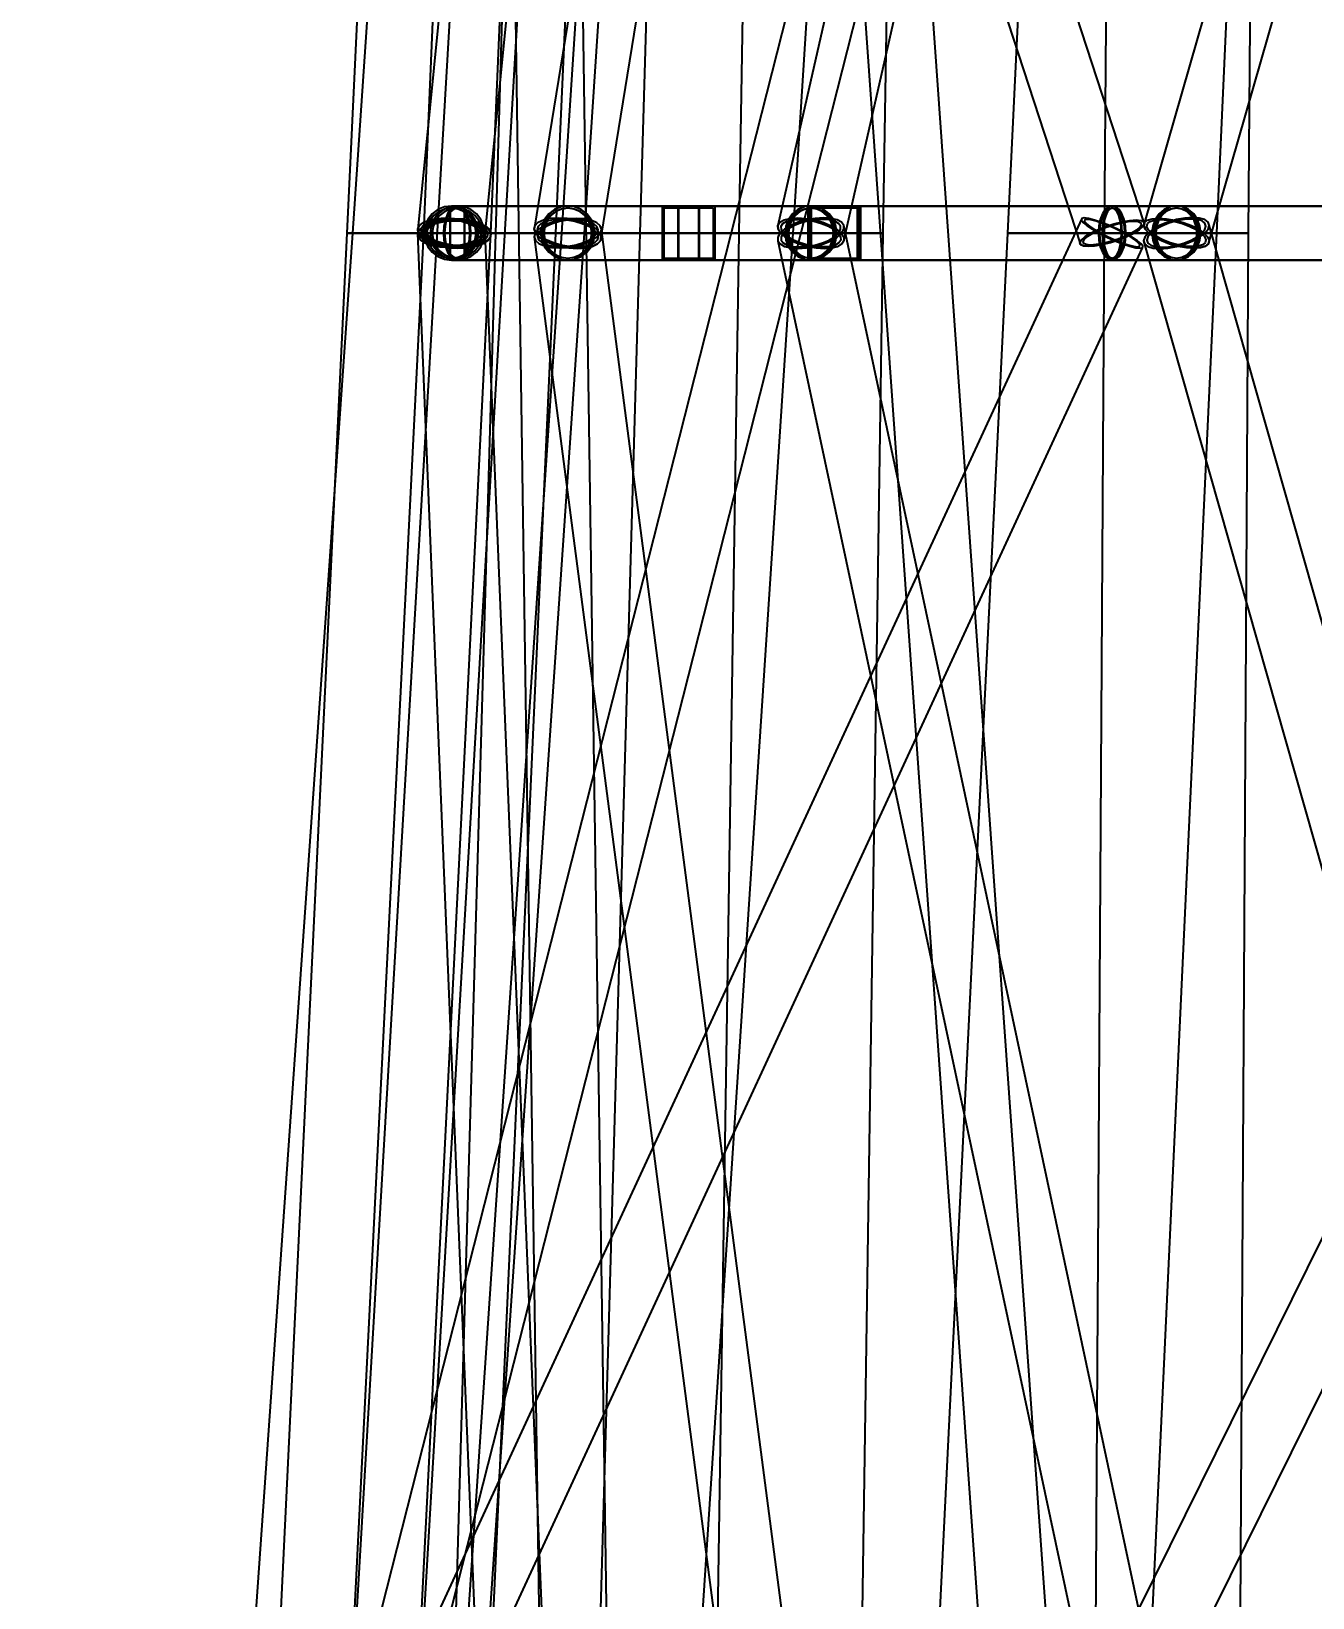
# Model space of a CAD drawing. Header units: millimetres. Extents: x -123812 to 252100, y -3000 to 639000.
# Drawn here: x -26050 to -16441, y 127270 to 139013 of the extents above; entities that cross this region are included whole.
import ezdxf

# ---------------------------------------------------------------- set-up
doc = ezdxf.new("R2010")
doc.units = ezdxf.units.MM
doc.layers.add('D-STR-DIM', color=7, linetype='Continuous', lineweight=13)
doc.layers.add('D-STR-STRC', color=7, linetype='Continuous', lineweight=25)
doc.styles.add('OpenSansCondensed-Light', font='OpenSansCondensed-Light.ttf')
doc.styles.add('TOWER_UNICODE', font='Arial Unicode.ttf')
doc.dimstyles.new('EZDXF', dxfattribs={"dimtxt": 0.25, "dimasz": 0.175, "dimexe": 0.375, "dimexo": 0.125, "dimgap": 0.1, "dimtad": 1, "dimlfac": 100, "dimzin": 12, "dimdsep": 46, "dimtxsty": 'OpenSansCondensed-Light', "dimblk": 'ARCHTICK', "dimcen": 2.5, "dimazin": 3, "dimtfac": 0.5, "dimtmove": 2, "dimatfit": 3})

# ---------------------------------------------------------------- blocks, each defined once
blk = doc.blocks.new('_ARCHTICK')
at = {"color": 0, "linetype": 'BYBLOCK', "const_width": 0.15}
blk.add_lwpolyline([(-0.5, -0.5), (0.5, 0.5)], dxfattribs=at)

msp = doc.modelspace()

# ---------------------------------------------------------------- linework, layer by layer
at = {"layer": 'D-STR-STRC'}
for points in [[(-22260.9, 149914.3), (-18181.6, 137414.3), (-18160.6, 137404.4), (-18124.9, 137401), (-18076.9, 137404.4), (-18019.9, 137414.3), (-17957.7, 137430), (-17894.7, 137450.5), (-17835, 137474.4), (-17782.8, 137500), (-17741.6, 137525.6), (-17714.3, 137549.5), (-17702.6, 137570), (-17707.4, 137585.7), (-21786.8, 150085.7)], [(-14107.8, 150079.4), (-17702.9, 137579.4), (-17708.1, 137556.1), (-17696.6, 137529), (-17669.2, 137500), (-17627.8, 137471), (-17575.1, 137443.9), (-17514.8, 137420.6), (-17450.9, 137402.8), (-17387.9, 137391.6), (-17330, 137387.8), (-17281.1, 137391.6), (-17244.7, 137402.8), (-17223.1, 137420.6), (-13628, 149920.6)], [(-17608.9, 150062.2), (-23964.1, 125062.2), (-23955.7, 125054.7), (-23931.1, 125043.4), (-23892, 125029.2), (-23841, 125013), (-23781.6, 124995.9), (-23717.9, 124979.1), (-23654.2, 124963.8), (-23594.8, 124950.8), (-23543.8, 124941.3), (-23504.7, 124935.7), (-23480.1, 124934.5), (-23471.7, 124937.8), (-17116.5, 149937.8)], [(-22277.4, 150014.3), (-23736.9, 125014.3), (-23728.3, 125001.2), (-23702.9, 124988.1), (-23662.6, 124975.8), (-23610.1, 124965.1), (-23549, 124956.9), (-23483.3, 124951.5), (-23417.7, 124949.5), (-23356.5, 124950.9), (-23304, 124955.6), (-23263.7, 124963.4), (-23238.4, 124973.7), (-23229.7, 124985.7), (-21770.3, 149985.7)], [(-21911.5, 150029.5), (-23152.1, 137529.5), (-23149, 137500), (-23128.9, 137470.5), (-23093.2, 137443), (-23044.3, 137419.4), (-22985.6, 137401.3), (-22921.1, 137389.9), (-22855.1, 137386), (-22792.2, 137389.9), (-22736.6, 137401.3), (-22692.2, 137419.4), (-22661.9, 137443), (-22647.9, 137470.5), (-21407.3, 149970.5)], [(-22577.5, 150000), (-23108.8, 137500), (-23095, 137471.3), (-23064.9, 137444.6), (-23020.5, 137421.7), (-22965, 137404), (-22901.9, 137393), (-22835.8, 137389.2), (-22771, 137393), (-22711.9, 137404), (-22662.7, 137421.7), (-22626.7, 137444.6), (-22606.2, 137471.3), (-22602.8, 137500), (-22071.4, 150000)], [(-22578.4, 149996.4), (-22211.9, 124996.4), (-22203.3, 124982.4), (-22177.9, 124969.6), (-22137.5, 124958.8), (-22084.9, 124950.8), (-22023.7, 124946.2), (-21957.9, 124945.3), (-21892.2, 124948), (-21831, 124954.4), (-21778.4, 124963.8), (-21738, 124975.7), (-21712.6, 124989.3), (-21704, 125003.6), (-22070.5, 150003.6)], [(-20245.8, 150029.8), (-22277.9, 137529.8), (-22267.4, 137500), (-22240.4, 137470.2), (-22199, 137442.4), (-22145.7, 137418.6), (-22084.4, 137400.3), (-22019.1, 137388.7), (-21954.3, 137384.8), (-21894.5, 137388.7), (-21843.7, 137400.3), (-21805.3, 137418.6), (-21782.1, 137442.4), (-21775.5, 137470.2), (-19743.4, 149970.2)], [(-20565.7, 149982.7), (-18797.1, 124982.7), (-18788.5, 124971.2), (-18763.2, 124961.6), (-18722.9, 124954.7), (-18670.4, 124950.8), (-18609.3, 124950.3), (-18543.7, 124953.2), (-18478.2, 124959.3), (-18417.1, 124968.2), (-18364.6, 124979.2), (-18324.3, 124991.6), (-18299, 125004.6), (-18290.4, 125017.3), (-20058.9, 150017.3)], [(-17611.6, 150057.3), (-20451, 137557.3), (-20449.1, 137529.6), (-20430.4, 137500), (-20396.3, 137470.4), (-20349.1, 137442.7), (-20291.9, 137419), (-20228.7, 137400.8), (-20163.8, 137389.4), (-20101.6, 137385.5), (-20046.4, 137389.4), (-20001.8, 137400.8), (-19971.1, 137419), (-19956.1, 137442.7), (-17116.7, 149942.7)], [(-12361.5, 137703.2), (-17944.5, 137703.2), (-17963.9, 137696.3), (-17982, 137676), (-17997.5, 137643.7), (-18009.4, 137601.6), (-18016.9, 137552.6), (-18019.4, 137500), (-18016.9, 137447.4), (-18009.4, 137398.4), (-17997.5, 137356.3), (-17982, 137324), (-17963.9, 137303.7), (-17944.5, 137296.8), (-12361.5, 137296.8)], [(-13899.9, 137703.2), (-17463, 137703.2), (-17506.5, 137696.3), (-17546.9, 137676), (-17581.7, 137643.7), (-17608.4, 137601.6), (-17625.1, 137552.6), (-17630.9, 137500), (-17625.1, 137447.4), (-17608.4, 137398.4), (-17581.7, 137356.3), (-17546.9, 137324), (-17506.5, 137303.7), (-17463, 137296.8), (-13899.9, 137296.8)], [(-23490, 124890.3), (-17716.6, 137390.3), (-17714.1, 137401.7), (-17727.4, 137419.7), (-17755.4, 137443.2), (-17796.3, 137470.6), (-17847.4, 137500), (-17905, 137529.4), (-17965.4, 137556.8), (-18024.3, 137580.3), (-18077.7, 137598.3), (-18122.1, 137609.7), (-18154.4, 137613.6), (-18172.4, 137609.7), (-23945.8, 125109.7)], [(-23231.1, 125000), (-22603.5, 137500), (-22619.2, 137526), (-22650.9, 137550.2), (-22696.7, 137571), (-22753.2, 137586.9), (-22816.8, 137597), (-22883, 137600.4), (-22947.4, 137597), (-23005.5, 137586.9), (-23053.4, 137571), (-23087.9, 137550.2), (-23106.5, 137526), (-23108.1, 137500), (-23735.6, 125000)], [(-22132.4, 125000), (-22647, 137500), (-22650.3, 137527.4), (-22670.5, 137553), (-22706.5, 137574.9), (-22755.6, 137591.8), (-22814.5, 137602.4), (-22879.3, 137606), (-22945.4, 137602.4), (-23008.5, 137591.8), (-23064.2, 137574.9), (-23108.7, 137553), (-23139, 137527.4), (-23152.9, 137500), (-22638.3, 125000)], [(-20141.4, 125028.7), (-21774.5, 137528.7), (-21784.1, 137555.5), (-21810.2, 137578.4), (-21851.1, 137596.1), (-21904, 137607.1), (-21965.2, 137610.9), (-22030.6, 137607.1), (-22095.7, 137596.1), (-22156.2, 137578.4), (-22207.8, 137555.5), (-22247.1, 137528.7), (-22271.3, 137500), (-22278.9, 137471.3), (-20645.8, 124971.3)], [(-17291.2, 125057.4), (-19956.3, 137557.4), (-19973.2, 137581.1), (-20005.7, 137599.4), (-20051.8, 137610.8), (-20108.1, 137614.7), (-20171, 137610.8), (-20236.1, 137599.4), (-20299, 137581.1), (-20355.4, 137557.4), (-20401.4, 137529.7), (-20434, 137500), (-20450.8, 137470.3), (-20450.8, 137442.6), (-17785.6, 124942.6)], [(-18316.1, 124887.3), (-12133.9, 137387.3), (-12137.6, 137399), (-12156.5, 137417.5), (-12189.4, 137441.7), (-12234.1, 137469.8), (-12287.4, 137500), (-12345.8, 137530.2), (-12405.2, 137558.3), (-12461.7, 137582.5), (-12511.3, 137601), (-12550.8, 137612.7), (-12577.3, 137616.7), (-12589.2, 137612.7), (-18771.4, 125112.7)], [(-13663.3, 125058.6), (-17217.2, 137558.6), (-17225.5, 137582.8), (-17249.9, 137601.4), (-17288.9, 137613.1), (-17339.7, 137617.1), (-17398.9, 137613.1), (-17462.5, 137601.4), (-17526.1, 137582.8), (-17585.5, 137558.6), (-17636.4, 137530.3), (-17675.6, 137500), (-17700.3, 137469.7), (-17708.8, 137441.4), (-14154.9, 124941.4)]]:
    msp.add_lwpolyline(points, dxfattribs=at)
for points in [[(-23684.4, 137500), (-22115.5, 137500), (-21556.5, 150000), (-23092.4, 150000)], [(-23640.2, 137500), (-22071.4, 137500), (-21255.9, 150000), (-22791.8, 150000)], [(-22568.5, 137500), (-21484.9, 137500), (-21118.8, 150000), (-22200, 150000)], [(-21904.5, 137500), (-20335.6, 137500), (-19544.4, 150000), (-21080.2, 150000)], [(-20745.4, 137500), (-19661.8, 137500), (-19454, 150000), (-20535.2, 150000)], [(-18728.9, 137500), (-17160, 137500), (-16594.8, 150000), (-18130.6, 150000)], [(-18004.8, 137500), (-16921.2, 137500), (-16823.6, 150000), (-17904.8, 150000)], [(-23103.2, 137500), (-23096.2, 137447.4), (-23075.9, 137398.4), (-23043.7, 137356.3), (-23001.6, 137324), (-22952.6, 137303.7), (-22900, 137296.8), (-22855.8, 137296.8), (-22803.2, 137303.7), (-22754.2, 137324), (-22712.1, 137356.3), (-22679.8, 137398.4), (-22659.5, 137447.4), (-22652.6, 137500), (-22659.5, 137552.6), (-22679.8, 137601.6), (-22712.1, 137643.7), (-22754.2, 137676), (-22803.2, 137696.3), (-22855.8, 137703.2), (-22900, 137703.2), (-22952.6, 137696.3), (-23001.6, 137676), (-23043.7, 137643.7), (-23075.9, 137601.6), (-23096.2, 137552.6)], [(-23103.2, 137500), (-23096.2, 137447.4), (-23075.9, 137398.4), (-23043.7, 137356.3), (-23001.6, 137324), (-22952.6, 137303.7), (-22900, 137296.8), (-22847.4, 137303.7), (-22798.4, 137324), (-22756.3, 137356.3), (-22724, 137398.4), (-22703.7, 137447.4), (-22696.8, 137500), (-22703.7, 137552.6), (-22724, 137601.6), (-22756.3, 137643.7), (-22798.4, 137676), (-22847.4, 137696.3), (-22900, 137703.2), (-22952.6, 137696.3), (-23001.6, 137676), (-23043.7, 137643.7), (-23075.9, 137601.6), (-23096.2, 137552.6)], [(-23101, 137500), (-23094.2, 137447.4), (-23074.1, 137398.4), (-23042.1, 137356.3), (-23000.5, 137324), (-22952, 137303.7), (-22900, 137296.8), (-22026.7, 137296.8), (-21974.6, 137303.7), (-21926.2, 137324), (-21884.5, 137356.3), (-21852.6, 137398.4), (-21832.5, 137447.4), (-21825.6, 137500), (-21832.5, 137552.6), (-21852.6, 137601.6), (-21884.5, 137643.7), (-21926.2, 137676), (-21974.6, 137696.3), (-22026.7, 137703.2), (-22900, 137703.2), (-22952, 137696.3), (-23000.5, 137676), (-23042.1, 137643.7), (-23074.1, 137601.6), (-23094.2, 137552.6)], [(-23101, 137500), (-23094.2, 137447.4), (-23074.1, 137398.4), (-23042.1, 137356.3), (-23000.5, 137324), (-22952, 137303.7), (-22900, 137296.8), (-22847.9, 137303.7), (-22799.5, 137324), (-22757.8, 137356.3), (-22725.9, 137398.4), (-22705.8, 137447.4), (-22698.9, 137500), (-22705.8, 137552.6), (-22725.9, 137601.6), (-22757.8, 137643.7), (-22799.5, 137676), (-22847.9, 137696.3), (-22900, 137703.2), (-22952, 137696.3), (-23000.5, 137676), (-23042.1, 137643.7), (-23074.1, 137601.6), (-23094.2, 137552.6)], [(-23087.2, 137500), (-23080.8, 137451.5), (-23062.1, 137406.4), (-23032.3, 137367.6), (-22993.6, 137337.9), (-22948.4, 137319.2), (-22900, 137312.8), (-22851.5, 137319.2), (-22806.4, 137337.9), (-22767.6, 137367.6), (-22737.9, 137406.4), (-22719.2, 137451.5), (-22712.8, 137500), (-22719.2, 137548.5), (-22737.9, 137593.6), (-22767.6, 137632.4), (-22806.4, 137662.1), (-22851.5, 137680.8), (-22900, 137687.2), (-22948.4, 137680.8), (-22993.6, 137662.1), (-23032.3, 137632.4), (-23062.1, 137593.6), (-23080.8, 137548.5)], [(-23085.2, 137500), (-23078.9, 137451.5), (-23060.4, 137406.4), (-23030.9, 137367.6), (-22992.6, 137337.9), (-22947.9, 137319.2), (-22900, 137312.8), (-22852, 137319.2), (-22807.4, 137337.9), (-22769, 137367.6), (-22739.6, 137406.4), (-22721.1, 137451.5), (-22714.8, 137500), (-22721.1, 137548.5), (-22739.6, 137593.6), (-22769, 137632.4), (-22807.4, 137662.1), (-22852, 137680.8), (-22900, 137687.2), (-22947.9, 137680.8), (-22992.6, 137662.1), (-23030.9, 137632.4), (-23060.4, 137593.6), (-23078.9, 137548.5)], [(-23059, 137500), (-23052.1, 137447.4), (-23031.8, 137398.4), (-22999.5, 137356.3), (-22957.4, 137324), (-22908.4, 137303.7), (-22855.8, 137296.8), (-22803.2, 137303.7), (-22754.2, 137324), (-22712.1, 137356.3), (-22679.8, 137398.4), (-22659.5, 137447.4), (-22652.6, 137500), (-22659.5, 137552.6), (-22679.8, 137601.6), (-22712.1, 137643.7), (-22754.2, 137676), (-22803.2, 137696.3), (-22855.8, 137703.2), (-22908.4, 137696.3), (-22957.4, 137676), (-22999.5, 137643.7), (-23031.8, 137601.6), (-23052.1, 137552.6)], [(-23043, 137500), (-23036.6, 137451.5), (-23017.9, 137406.4), (-22988.2, 137367.6), (-22949.4, 137337.9), (-22904.3, 137319.2), (-22855.8, 137312.8), (-22807.4, 137319.2), (-22762.2, 137337.9), (-22723.4, 137367.6), (-22693.7, 137406.4), (-22675, 137451.5), (-22668.6, 137500), (-22675, 137548.5), (-22693.7, 137593.6), (-22723.4, 137632.4), (-22762.2, 137662.1), (-22807.4, 137680.8), (-22855.8, 137687.2), (-22904.3, 137680.8), (-22949.4, 137662.1), (-22988.2, 137632.4), (-23017.9, 137593.6), (-23036.6, 137548.5)], [(-22958.8, 137500), (-22955.3, 137447.4), (-22945, 137398.4), (-22928.6, 137356.3), (-22907.3, 137324), (-22882.5, 137303.7), (-22855.8, 137296.8), (-17944.5, 137296.8), (-17917.8, 137303.7), (-17893, 137324), (-17871.7, 137356.3), (-17855.3, 137398.4), (-17845, 137447.4), (-17841.5, 137500), (-17845, 137552.6), (-17855.3, 137601.6), (-17871.7, 137643.7), (-17893, 137676), (-17917.8, 137696.3), (-17944.5, 137703.2), (-22855.8, 137703.2), (-22882.5, 137696.3), (-22907.3, 137676), (-22928.6, 137643.7), (-22945, 137601.6), (-22955.3, 137552.6)], [(-22958.8, 137500), (-22955.3, 137447.4), (-22945, 137398.4), (-22928.6, 137356.3), (-22907.3, 137324), (-22882.5, 137303.7), (-22855.8, 137296.8), (-22829.2, 137303.7), (-22804.3, 137324), (-22783, 137356.3), (-22766.6, 137398.4), (-22756.4, 137447.4), (-22752.8, 137500), (-22756.4, 137552.6), (-22766.6, 137601.6), (-22783, 137643.7), (-22804.3, 137676), (-22829.2, 137696.3), (-22855.8, 137703.2), (-22882.5, 137696.3), (-22907.3, 137676), (-22928.6, 137643.7), (-22945, 137601.6), (-22955.3, 137552.6)], [(-22950.7, 137500), (-22947.4, 137451.5), (-22938, 137406.4), (-22922.9, 137367.6), (-22903.2, 137337.9), (-22880.4, 137319.2), (-22855.8, 137312.8), (-22831.3, 137319.2), (-22808.4, 137337.9), (-22788.7, 137367.6), (-22773.7, 137406.4), (-22764.2, 137451.5), (-22761, 137500), (-22764.2, 137548.5), (-22773.7, 137593.6), (-22788.7, 137632.4), (-22808.4, 137662.1), (-22831.3, 137680.8), (-22855.8, 137687.2), (-22880.4, 137680.8), (-22903.2, 137662.1), (-22922.9, 137632.4), (-22938, 137593.6), (-22947.4, 137548.5)], [(-22912.6, 137300), (-11182.7, 137300), (-11182.7, 137700), (-22912.6, 137700)], [(-22799, 137700), (-22912.6, 137700), (-22912.6, 137300), (-22799, 137300)], [(-22802.4, 137688), (-22909.2, 137688), (-22909.2, 137312), (-22802.4, 137312)], [(-22227.7, 137500), (-22220.9, 137447.4), (-22200.8, 137398.4), (-22168.8, 137356.3), (-22127.2, 137324), (-22078.7, 137303.7), (-22026.7, 137296.8), (-21974.6, 137303.7), (-21926.2, 137324), (-21884.5, 137356.3), (-21852.6, 137398.4), (-21832.5, 137447.4), (-21825.6, 137500), (-21832.5, 137552.6), (-21852.6, 137601.6), (-21884.5, 137643.7), (-21926.2, 137676), (-21974.6, 137696.3), (-22026.7, 137703.2), (-22078.7, 137696.3), (-22127.2, 137676), (-22168.8, 137643.7), (-22200.8, 137601.6), (-22220.9, 137552.6)], [(-22220.9, 137500), (-22214.3, 137447.4), (-22194.9, 137398.4), (-22164, 137356.3), (-22123.8, 137324), (-22077, 137303.7), (-22026.7, 137296.8), (-20203.6, 137296.8), (-20153.3, 137303.7), (-20106.4, 137324), (-20066.2, 137356.3), (-20035.3, 137398.4), (-20015.9, 137447.4), (-20009.3, 137500), (-20015.9, 137552.6), (-20035.3, 137601.6), (-20066.2, 137643.7), (-20106.4, 137676), (-20153.3, 137696.3), (-20203.6, 137703.2), (-22026.7, 137703.2), (-22077, 137696.3), (-22123.8, 137676), (-22164, 137643.7), (-22194.9, 137601.6), (-22214.3, 137552.6)], [(-22220.9, 137500), (-22214.3, 137447.4), (-22194.9, 137398.4), (-22164, 137356.3), (-22123.8, 137324), (-22077, 137303.7), (-22026.7, 137296.8), (-21976.4, 137303.7), (-21929.6, 137324), (-21889.3, 137356.3), (-21858.4, 137398.4), (-21839, 137447.4), (-21832.4, 137500), (-21839, 137552.6), (-21858.4, 137601.6), (-21889.3, 137643.7), (-21929.6, 137676), (-21976.4, 137696.3), (-22026.7, 137703.2), (-22077, 137696.3), (-22123.8, 137676), (-22164, 137643.7), (-22194.9, 137601.6), (-22214.3, 137552.6)], [(-22211.9, 137500), (-22205.6, 137451.5), (-22187.1, 137406.4), (-22157.6, 137367.6), (-22119.3, 137337.9), (-22074.6, 137319.2), (-22026.7, 137312.8), (-21978.7, 137319.2), (-21934.1, 137337.9), (-21895.7, 137367.6), (-21866.3, 137406.4), (-21847.8, 137451.5), (-21841.5, 137500), (-21847.8, 137548.5), (-21866.3, 137593.6), (-21895.7, 137632.4), (-21934.1, 137662.1), (-21978.7, 137680.8), (-22026.7, 137687.2), (-22074.6, 137680.8), (-22119.3, 137662.1), (-22157.6, 137632.4), (-22187.1, 137593.6), (-22205.6, 137548.5)], [(-22205.6, 137500), (-22199.6, 137451.5), (-22181.7, 137406.4), (-22153.2, 137367.6), (-22116.2, 137337.9), (-22073, 137319.2), (-22026.7, 137312.8), (-21980.4, 137319.2), (-21937.2, 137337.9), (-21900.1, 137367.6), (-21871.7, 137406.4), (-21853.8, 137451.5), (-21847.7, 137500), (-21853.8, 137548.5), (-21871.7, 137593.6), (-21900.1, 137632.4), (-21937.2, 137662.1), (-21980.4, 137680.8), (-22026.7, 137687.2), (-22073, 137680.8), (-22116.2, 137662.1), (-22153.2, 137632.4), (-22181.7, 137593.6), (-22199.6, 137548.5)], [(-21319.1, 137300), (-19828.4, 137300), (-19828.4, 137700), (-21319.1, 137700)], [(-20921.1, 137700), (-21319.1, 137700), (-21319.1, 137300), (-20921.1, 137300)], [(-20933, 137688), (-21307.1, 137688), (-21307.1, 137312), (-20933, 137312)], [(-21202.1, 137300), (-11157.5, 137300), (-11157.5, 137700), (-21202.1, 137700)], [(-21038.1, 137700), (-21202.1, 137700), (-21202.1, 137300), (-21038.1, 137300)], [(-21043, 137688), (-21197.2, 137688), (-21197.2, 137312), (-21043, 137312)], [(-20397.8, 137500), (-20391.2, 137447.4), (-20371.8, 137398.4), (-20340.9, 137356.3), (-20300.7, 137324), (-20253.9, 137303.7), (-20203.6, 137296.8), (-20153.3, 137303.7), (-20106.4, 137324), (-20066.2, 137356.3), (-20035.3, 137398.4), (-20015.9, 137447.4), (-20009.3, 137500), (-20015.9, 137552.6), (-20035.3, 137601.6), (-20066.2, 137643.7), (-20106.4, 137676), (-20153.3, 137696.3), (-20203.6, 137703.2), (-20253.9, 137696.3), (-20300.7, 137676), (-20340.9, 137643.7), (-20371.8, 137601.6), (-20391.2, 137552.6)], [(-20386.7, 137500), (-20380.4, 137447.4), (-20362.2, 137398.4), (-20333.1, 137356.3), (-20295.1, 137324), (-20251, 137303.7), (-20203.6, 137296.8), (-17463, 137296.8), (-17415.6, 137303.7), (-17371.5, 137324), (-17333.5, 137356.3), (-17304.4, 137398.4), (-17286.1, 137447.4), (-17279.9, 137500), (-17286.1, 137552.6), (-17304.4, 137601.6), (-17333.5, 137643.7), (-17371.5, 137676), (-17415.6, 137696.3), (-17463, 137703.2), (-20203.6, 137703.2), (-20251, 137696.3), (-20295.1, 137676), (-20333.1, 137643.7), (-20362.2, 137601.6), (-20380.4, 137552.6)], [(-20386.7, 137500), (-20380.4, 137447.4), (-20362.2, 137398.4), (-20333.1, 137356.3), (-20295.1, 137324), (-20251, 137303.7), (-20203.6, 137296.8), (-20156.2, 137303.7), (-20112, 137324), (-20074.1, 137356.3), (-20045, 137398.4), (-20026.7, 137447.4), (-20020.5, 137500), (-20026.7, 137552.6), (-20045, 137601.6), (-20074.1, 137643.7), (-20112, 137676), (-20156.2, 137696.3), (-20203.6, 137703.2), (-20251, 137696.3), (-20295.1, 137676), (-20333.1, 137643.7), (-20362.2, 137601.6), (-20380.4, 137552.6)], [(-20382.5, 137500), (-20376.4, 137451.5), (-20358.6, 137406.4), (-20330.1, 137367.6), (-20293.1, 137337.9), (-20249.9, 137319.2), (-20203.6, 137312.8), (-20157.3, 137319.2), (-20114.1, 137337.9), (-20077, 137367.6), (-20048.6, 137406.4), (-20030.7, 137451.5), (-20024.6, 137500), (-20030.7, 137548.5), (-20048.6, 137593.6), (-20077, 137632.4), (-20114.1, 137662.1), (-20157.3, 137680.8), (-20203.6, 137687.2), (-20249.9, 137680.8), (-20293.1, 137662.1), (-20330.1, 137632.4), (-20358.6, 137593.6), (-20376.4, 137548.5)], [(-20372.3, 137500), (-20366.5, 137451.5), (-20349.7, 137406.4), (-20322.9, 137367.6), (-20287.9, 137337.9), (-20247.2, 137319.2), (-20203.6, 137312.8), (-20159.9, 137319.2), (-20119.2, 137337.9), (-20084.3, 137367.6), (-20057.5, 137406.4), (-20040.6, 137451.5), (-20034.9, 137500), (-20040.6, 137548.5), (-20057.5, 137593.6), (-20084.3, 137632.4), (-20119.2, 137662.1), (-20159.9, 137680.8), (-20203.6, 137687.2), (-20247.2, 137680.8), (-20287.9, 137662.1), (-20322.9, 137632.4), (-20349.7, 137593.6), (-20366.5, 137548.5)], [(-19828.4, 137700), (-20226.4, 137700), (-20226.4, 137300), (-19828.4, 137300)], [(-19840.4, 137688), (-20214.5, 137688), (-20214.5, 137312), (-19840.4, 137312)], [(-20212.5, 137300), (-15542.2, 137300), (-15542.2, 137700), (-20212.5, 137700)], [(-19842.3, 137700), (-20212.5, 137700), (-20212.5, 137300), (-19842.3, 137300)], [(-19853.5, 137688), (-20201.4, 137688), (-20201.4, 137312), (-19853.5, 137312)], [(-18047.4, 137500), (-18043.9, 137447.4), (-18033.7, 137398.4), (-18017.3, 137356.3), (-17996, 137324), (-17971.1, 137303.7), (-17944.5, 137296.8), (-17917.8, 137303.7), (-17893, 137324), (-17871.7, 137356.3), (-17855.3, 137398.4), (-17845, 137447.4), (-17841.5, 137500), (-17845, 137552.6), (-17855.3, 137601.6), (-17871.7, 137643.7), (-17893, 137676), (-17917.8, 137696.3), (-17944.5, 137703.2), (-17971.1, 137696.3), (-17996, 137676), (-18017.3, 137643.7), (-18033.7, 137601.6), (-18043.9, 137552.6)], [(-18039.3, 137500), (-18036.1, 137451.5), (-18026.6, 137406.4), (-18011.6, 137367.6), (-17991.9, 137337.9), (-17969, 137319.2), (-17944.5, 137312.8), (-17919.9, 137319.2), (-17897.1, 137337.9), (-17877.4, 137367.6), (-17862.3, 137406.4), (-17852.9, 137451.5), (-17849.6, 137500), (-17852.9, 137548.5), (-17862.3, 137593.6), (-17877.4, 137632.4), (-17897.1, 137662.1), (-17919.9, 137680.8), (-17944.5, 137687.2), (-17969, 137680.8), (-17991.9, 137662.1), (-18011.6, 137632.4), (-18026.6, 137593.6), (-18036.1, 137548.5)], [(-18019.4, 137500), (-18016.9, 137447.4), (-18009.4, 137398.4), (-17997.5, 137356.3), (-17982, 137324), (-17963.9, 137303.7), (-17944.5, 137296.8), (-17925.1, 137303.7), (-17907, 137324), (-17891.5, 137356.3), (-17879.6, 137398.4), (-17872.1, 137447.4), (-17869.5, 137500), (-17872.1, 137552.6), (-17879.6, 137601.6), (-17891.5, 137643.7), (-17907, 137676), (-17925.1, 137696.3), (-17944.5, 137703.2), (-17963.9, 137696.3), (-17982, 137676), (-17997.5, 137643.7), (-18009.4, 137601.6), (-18016.9, 137552.6)], [(-18013.5, 137500), (-18011.2, 137451.5), (-18004.3, 137406.4), (-17993.3, 137367.6), (-17979, 137337.9), (-17962.4, 137319.2), (-17944.5, 137312.8), (-17926.6, 137319.2), (-17910, 137337.9), (-17895.7, 137367.6), (-17884.7, 137406.4), (-17877.8, 137451.5), (-17875.4, 137500), (-17877.8, 137548.5), (-17884.7, 137593.6), (-17895.7, 137632.4), (-17910, 137662.1), (-17926.6, 137680.8), (-17944.5, 137687.2), (-17962.4, 137680.8), (-17979, 137662.1), (-17993.3, 137632.4), (-18004.3, 137593.6), (-18011.2, 137548.5)], [(-17646.1, 137500), (-17639.9, 137447.4), (-17621.6, 137398.4), (-17592.5, 137356.3), (-17554.6, 137324), (-17510.4, 137303.7), (-17463, 137296.8), (-17415.6, 137303.7), (-17371.5, 137324), (-17333.5, 137356.3), (-17304.4, 137398.4), (-17286.1, 137447.4), (-17279.9, 137500), (-17286.1, 137552.6), (-17304.4, 137601.6), (-17333.5, 137643.7), (-17371.5, 137676), (-17415.6, 137696.3), (-17463, 137703.2), (-17510.4, 137696.3), (-17554.6, 137676), (-17592.5, 137643.7), (-17621.6, 137601.6), (-17639.9, 137552.6)], [(-17631.7, 137500), (-17626, 137451.5), (-17609.1, 137406.4), (-17582.3, 137367.6), (-17547.4, 137337.9), (-17506.7, 137319.2), (-17463, 137312.8), (-17419.4, 137319.2), (-17378.7, 137337.9), (-17343.7, 137367.6), (-17316.9, 137406.4), (-17300.1, 137451.5), (-17294.3, 137500), (-17300.1, 137548.5), (-17316.9, 137593.6), (-17343.7, 137632.4), (-17378.7, 137662.1), (-17419.4, 137680.8), (-17463, 137687.2), (-17506.7, 137680.8), (-17547.4, 137662.1), (-17582.3, 137632.4), (-17609.1, 137593.6), (-17626, 137548.5)], [(-17630.9, 137500), (-17625.1, 137447.4), (-17608.4, 137398.4), (-17581.7, 137356.3), (-17546.9, 137324), (-17506.5, 137303.7), (-17463, 137296.8), (-17419.6, 137303.7), (-17379.1, 137324), (-17344.3, 137356.3), (-17317.7, 137398.4), (-17300.9, 137447.4), (-17295.2, 137500), (-17300.9, 137552.6), (-17317.7, 137601.6), (-17344.3, 137643.7), (-17379.1, 137676), (-17419.6, 137696.3), (-17463, 137703.2), (-17506.5, 137696.3), (-17546.9, 137676), (-17581.7, 137643.7), (-17608.4, 137601.6), (-17625.1, 137552.6)], [(-17617.6, 137500), (-17612.4, 137451.5), (-17596.9, 137406.4), (-17572.4, 137367.6), (-17540.3, 137337.9), (-17503, 137319.2), (-17463, 137312.8), (-17423, 137319.2), (-17385.7, 137337.9), (-17353.7, 137367.6), (-17329.1, 137406.4), (-17313.7, 137451.5), (-17308.4, 137500), (-17313.7, 137548.5), (-17329.1, 137593.6), (-17353.7, 137632.4), (-17385.7, 137662.1), (-17423, 137680.8), (-17463, 137687.2), (-17503, 137680.8), (-17540.3, 137662.1), (-17572.4, 137632.4), (-17596.9, 137593.6), (-17612.4, 137548.5)], [(-23152.9, 137500), (-23149.7, 137472.6), (-23129.4, 137447), (-23093.5, 137425.1), (-23044.4, 137408.2), (-22985.4, 137397.6), (-22920.7, 137394), (-22854.5, 137397.6), (-22791.4, 137408.2), (-22735.7, 137425.1), (-22691.2, 137447), (-22661, 137472.6), (-22647, 137500), (-22650.3, 137527.4), (-22670.5, 137553), (-22706.5, 137574.9), (-22755.6, 137591.8), (-22814.5, 137602.4), (-22879.3, 137606), (-22945.4, 137602.4), (-23008.5, 137591.8), (-23064.2, 137574.9), (-23108.7, 137553), (-23139, 137527.4)], [(-22651, 137500), (-22647.9, 137470.5), (-22661.9, 137443), (-22692.2, 137419.4), (-22736.6, 137401.3), (-22792.2, 137389.9), (-22855.1, 137386), (-22921.1, 137389.9), (-22985.6, 137401.3), (-23044.3, 137419.4), (-23093.2, 137443), (-23128.9, 137470.5), (-23149, 137500), (-23152.1, 137529.5), (-23138, 137557), (-23107.8, 137580.6), (-23063.3, 137598.7), (-23007.7, 137610.1), (-22944.8, 137614), (-22878.9, 137610.1), (-22814.3, 137598.7), (-22755.6, 137580.6), (-22706.8, 137557), (-22671.1, 137529.5)], [(-23128, 137500), (-23125.1, 137475.3), (-23106.8, 137452.2), (-23074.4, 137432.4), (-23030.2, 137417.3), (-22977, 137407.7), (-22918.6, 137404.5), (-22859, 137407.7), (-22802.1, 137417.3), (-22751.9, 137432.4), (-22711.8, 137452.2), (-22684.5, 137475.3), (-22671.9, 137500), (-22674.8, 137524.7), (-22693.1, 137547.8), (-22725.5, 137567.6), (-22769.8, 137582.7), (-22822.9, 137592.3), (-22881.3, 137595.5), (-22941, 137592.3), (-22997.8, 137582.7), (-23048, 137567.6), (-23088.2, 137547.8), (-23115.4, 137524.7)], [(-22675.5, 137500), (-22672.7, 137473.4), (-22685.3, 137448.6), (-22712.6, 137427.3), (-22752.7, 137411), (-22802.8, 137400.7), (-22859.5, 137397.2), (-22919, 137400.7), (-22977.2, 137411), (-23030.1, 137427.3), (-23074.2, 137448.6), (-23106.3, 137473.4), (-23124.5, 137500), (-23127.3, 137526.6), (-23114.6, 137551.4), (-23087.3, 137572.7), (-23047.2, 137589), (-22997.1, 137599.3), (-22940.4, 137602.8), (-22880.9, 137599.3), (-22822.7, 137589), (-22769.8, 137572.7), (-22725.8, 137551.4), (-22693.6, 137526.6)], [(-22602.8, 137500), (-22606.2, 137471.3), (-22626.7, 137444.6), (-22662.7, 137421.7), (-22711.9, 137404), (-22771, 137393), (-22835.8, 137389.2), (-22901.9, 137393), (-22965, 137404), (-23020.5, 137421.7), (-23064.9, 137444.6), (-23095, 137471.3), (-23108.8, 137500), (-23105.4, 137528.7), (-23084.9, 137555.4), (-23048.9, 137578.3), (-22999.7, 137596), (-22940.7, 137607), (-22875.8, 137610.8), (-22809.7, 137607), (-22746.7, 137596), (-22691.1, 137578.3), (-22646.7, 137555.4), (-22616.6, 137528.7)], [(-23108.1, 137500), (-23092.4, 137474), (-23060.7, 137449.8), (-23014.9, 137429), (-22958.4, 137413.1), (-22894.8, 137403), (-22828.6, 137399.6), (-22764.2, 137403), (-22706.1, 137413.1), (-22658.2, 137429), (-22623.7, 137449.8), (-22605.1, 137474), (-22603.5, 137500), (-22619.2, 137526), (-22650.9, 137550.2), (-22696.7, 137571), (-22753.2, 137586.9), (-22816.8, 137597), (-22883, 137600.4), (-22947.4, 137597), (-23005.5, 137586.9), (-23053.4, 137571), (-23087.9, 137550.2), (-23106.5, 137526)], [(-22627.7, 137500), (-22630.8, 137474.1), (-22649.2, 137450.1), (-22681.7, 137429.4), (-22726.1, 137413.5), (-22779.3, 137403.5), (-22837.7, 137400.1), (-22897.4, 137403.5), (-22954.2, 137413.5), (-23004.3, 137429.4), (-23044.3, 137450.1), (-23071.5, 137474.1), (-23083.9, 137500), (-23080.8, 137525.9), (-23062.4, 137549.9), (-23029.9, 137570.6), (-22985.5, 137586.5), (-22932.3, 137596.5), (-22873.9, 137599.9), (-22814.2, 137596.5), (-22757.4, 137586.5), (-22707.3, 137570.6), (-22667.3, 137549.9), (-22640.1, 137525.9)], [(-23083.2, 137500), (-23069.1, 137476.6), (-23040.5, 137454.7), (-22999.3, 137436), (-22948.3, 137421.6), (-22891, 137412.6), (-22831.3, 137409.5), (-22773.2, 137412.6), (-22720.8, 137421.6), (-22677.6, 137436), (-22646.6, 137454.7), (-22629.8, 137476.6), (-22628.4, 137500), (-22642.5, 137523.4), (-22671.1, 137545.3), (-22712.3, 137564), (-22763.3, 137578.4), (-22820.6, 137587.4), (-22880.3, 137590.5), (-22938.4, 137587.4), (-22990.8, 137578.4), (-23034, 137564), (-23065, 137545.3), (-23081.8, 137523.4)], [(-22271.3, 137500), (-22278.9, 137471.3), (-22269.3, 137444.5), (-22243.1, 137421.6), (-22202.3, 137403.9), (-22149.4, 137392.9), (-22088.2, 137389.1), (-22022.8, 137392.9), (-21957.6, 137403.9), (-21897.2, 137421.6), (-21845.6, 137444.5), (-21806.3, 137471.3), (-21782.1, 137500), (-21774.5, 137528.7), (-21784.1, 137555.5), (-21810.2, 137578.4), (-21851.1, 137596.1), (-21904, 137607.1), (-21965.2, 137610.9), (-22030.6, 137607.1), (-22095.7, 137596.1), (-22156.2, 137578.4), (-22207.8, 137555.5), (-22247.1, 137528.7)], [(-21786, 137500), (-21775.5, 137470.2), (-21782.1, 137442.4), (-21805.3, 137418.6), (-21843.7, 137400.3), (-21894.5, 137388.7), (-21954.3, 137384.8), (-22019.1, 137388.7), (-22084.4, 137400.3), (-22145.7, 137418.6), (-22199, 137442.4), (-22240.4, 137470.2), (-22267.4, 137500), (-22277.9, 137529.8), (-22271.3, 137557.6), (-22248, 137581.4), (-22209.7, 137599.7), (-22158.8, 137611.3), (-22099, 137615.2), (-22034.3, 137611.3), (-21969, 137599.7), (-21907.6, 137581.4), (-21854.4, 137557.6), (-21812.9, 137529.8)], [(-22247.2, 137500), (-22254.1, 137474.1), (-22245.4, 137450), (-22221.8, 137429.3), (-22185, 137413.4), (-22137.3, 137403.4), (-22082.1, 137400), (-22023.2, 137403.4), (-21964.4, 137413.4), (-21909.9, 137429.3), (-21863.4, 137450), (-21828, 137474.1), (-21806.1, 137500), (-21799.3, 137525.9), (-21808, 137550), (-21831.5, 137570.7), (-21868.4, 137586.6), (-21916, 137596.6), (-21971.2, 137600), (-22030.2, 137596.6), (-22088.9, 137586.6), (-22143.4, 137570.7), (-22190, 137550), (-22225.4, 137525.9)], [(-21809.7, 137500), (-21800.2, 137473.1), (-21806.2, 137448.1), (-21827.1, 137426.6), (-21861.7, 137410.1), (-21907.5, 137399.7), (-21961.5, 137396.2), (-22019.8, 137399.7), (-22078.7, 137410.1), (-22134, 137426.6), (-22182, 137448.1), (-22219.4, 137473.1), (-22243.7, 137500), (-22253.2, 137526.9), (-22247.2, 137551.9), (-22226.2, 137573.4), (-22191.7, 137589.9), (-22145.8, 137600.3), (-22091.9, 137603.8), (-22033.5, 137600.3), (-21974.7, 137589.9), (-21919.4, 137573.4), (-21871.4, 137551.9), (-21834, 137526.9)], [(-19976.7, 137500), (-19958.1, 137470.4), (-19956.1, 137442.7), (-19971.1, 137419), (-20001.8, 137400.8), (-20046.4, 137389.4), (-20101.6, 137385.5), (-20163.8, 137389.4), (-20228.7, 137400.8), (-20291.9, 137419), (-20349.1, 137442.7), (-20396.3, 137470.4), (-20430.4, 137500), (-20449.1, 137529.6), (-20451, 137557.3), (-20436.1, 137581), (-20405.3, 137599.2), (-20360.8, 137610.6), (-20305.5, 137614.5), (-20243.3, 137610.6), (-20178.4, 137599.2), (-20115.3, 137581), (-20058.1, 137557.3), (-20010.8, 137529.6)], [(-20434, 137500), (-20450.8, 137470.3), (-20450.8, 137442.6), (-20434, 137418.9), (-20401.4, 137400.6), (-20355.4, 137389.2), (-20299, 137385.3), (-20236.1, 137389.2), (-20171, 137400.6), (-20108.2, 137418.9), (-20051.8, 137442.6), (-20005.7, 137470.3), (-19973.2, 137500), (-19956.3, 137529.7), (-19956.3, 137557.4), (-19973.2, 137581.1), (-20005.7, 137599.4), (-20051.8, 137610.8), (-20108.1, 137614.7), (-20171, 137610.8), (-20236.1, 137599.4), (-20299, 137581.1), (-20355.4, 137557.4), (-20401.4, 137529.7)], [(-19999, 137500), (-19982.2, 137473.3), (-19980.5, 137448.4), (-19993.9, 137427), (-20021.7, 137410.6), (-20061.8, 137400.3), (-20111.7, 137396.8), (-20167.7, 137400.3), (-20226.2, 137410.6), (-20283.2, 137427), (-20334.8, 137448.4), (-20377.4, 137473.3), (-20408.1, 137500), (-20424.9, 137526.7), (-20426.7, 137551.6), (-20413.2, 137573), (-20385.5, 137589.4), (-20345.3, 137599.7), (-20295.5, 137603.2), (-20239.4, 137599.7), (-20180.9, 137589.4), (-20123.9, 137573), (-20072.4, 137551.6), (-20029.8, 137526.7)], [(-20411.3, 137500), (-20426.5, 137473.2), (-20426.5, 137448.3), (-20411.3, 137426.9), (-20381.9, 137410.4), (-20340.4, 137400.1), (-20289.6, 137396.6), (-20232.9, 137400.1), (-20174.2, 137410.4), (-20117.5, 137426.9), (-20066.7, 137448.3), (-20025.2, 137473.2), (-19995.9, 137500), (-19980.7, 137526.8), (-19980.7, 137551.7), (-19995.9, 137573.1), (-20025.2, 137589.6), (-20066.7, 137599.9), (-20117.5, 137603.4), (-20174.2, 137599.9), (-20232.9, 137589.6), (-20289.6, 137573.1), (-20340.4, 137551.7), (-20381.9, 137526.8)], [(-17782.8, 137500), (-17835, 137474.4), (-17894.7, 137450.5), (-17957.7, 137430), (-18019.9, 137414.3), (-18076.9, 137404.4), (-18124.9, 137401), (-18160.6, 137404.4), (-18181.6, 137414.3), (-18186.4, 137430), (-18174.7, 137450.5), (-18147.3, 137474.4), (-18106.2, 137500), (-18054, 137525.6), (-17994.3, 137549.5), (-17931.2, 137570), (-17869.1, 137585.7), (-17812.1, 137595.6), (-17764.1, 137599), (-17728.4, 137595.6), (-17707.4, 137585.7), (-17702.6, 137570), (-17714.3, 137549.5), (-17741.6, 137525.6)], [(-18041.6, 137500), (-17983.9, 137470.6), (-17923.6, 137443.2), (-17864.7, 137419.7), (-17811.2, 137401.7), (-17766.8, 137390.3), (-17734.5, 137386.4), (-17716.6, 137390.3), (-17714.1, 137401.7), (-17727.4, 137419.7), (-17755.4, 137443.2), (-17796.3, 137470.6), (-17847.4, 137500), (-17905, 137529.4), (-17965.4, 137556.8), (-18024.3, 137580.3), (-18077.7, 137598.3), (-18122.1, 137609.7), (-18154.4, 137613.6), (-18172.4, 137609.7), (-18174.8, 137598.3), (-18161.6, 137580.3), (-18133.6, 137556.8), (-18092.6, 137529.4)], [(-17798.7, 137500), (-17845.8, 137476.9), (-17899.6, 137455.4), (-17956.4, 137436.9), (-18012.5, 137422.7), (-18063.9, 137413.8), (-18107.1, 137410.8), (-18139.3, 137413.8), (-18158.2, 137422.7), (-18162.6, 137436.9), (-18152, 137455.4), (-18127.4, 137476.9), (-18090.3, 137500), (-18043.2, 137523.1), (-17989.4, 137544.6), (-17932.5, 137563.1), (-17876.5, 137577.3), (-17825.1, 137586.2), (-17781.8, 137589.2), (-17749.6, 137586.2), (-17730.7, 137577.3), (-17726.4, 137563.1), (-17736.9, 137544.6), (-17761.6, 137523.1)], [(-18032, 137500), (-17980.1, 137473.5), (-17925.7, 137448.8), (-17872.6, 137427.6), (-17824.3, 137411.3), (-17784.3, 137401.1), (-17755.2, 137397.6), (-17739, 137401.1), (-17736.8, 137411.3), (-17748.7, 137427.6), (-17774, 137448.8), (-17810.9, 137473.5), (-17856.9, 137500), (-17908.9, 137526.5), (-17963.3, 137551.2), (-18016.4, 137572.4), (-18064.6, 137588.7), (-18104.6, 137598.9), (-18133.8, 137602.4), (-18150, 137598.9), (-18152.2, 137588.7), (-18140.2, 137572.4), (-18114.9, 137551.2), (-18078, 137526.5)], [(-17675.6, 137500), (-17700.3, 137469.7), (-17708.8, 137441.4), (-17700.6, 137417.2), (-17676.1, 137398.6), (-17637.2, 137386.9), (-17586.4, 137382.9), (-17527.1, 137386.9), (-17463.5, 137398.6), (-17399.9, 137417.2), (-17340.6, 137441.4), (-17289.6, 137469.7), (-17250.4, 137500), (-17225.7, 137530.3), (-17217.2, 137558.6), (-17225.5, 137582.8), (-17249.9, 137601.4), (-17288.9, 137613.1), (-17339.7, 137617.1), (-17398.9, 137613.1), (-17462.5, 137601.4), (-17526.1, 137582.8), (-17585.5, 137558.6), (-17636.4, 137530.3)], [(-17256.8, 137500), (-17229.4, 137471), (-17217.9, 137443.9), (-17223.1, 137420.6), (-17244.7, 137402.8), (-17281.1, 137391.6), (-17330, 137387.8), (-17387.9, 137391.6), (-17450.9, 137402.8), (-17514.8, 137420.6), (-17575.1, 137443.9), (-17627.8, 137471), (-17669.2, 137500), (-17696.6, 137529), (-17708.1, 137556.1), (-17702.9, 137579.4), (-17681.3, 137597.2), (-17644.9, 137608.4), (-17596.1, 137612.2), (-17538.2, 137608.4), (-17475.1, 137597.2), (-17411.3, 137579.4), (-17351, 137556.1), (-17298.3, 137529)], [(-17654.7, 137500), (-17676.9, 137472.7), (-17684.6, 137447.2), (-17677.2, 137425.3), (-17655.2, 137408.6), (-17620, 137398), (-17574.2, 137394.4), (-17520.8, 137398), (-17463.5, 137408.6), (-17406.1, 137425.3), (-17352.6, 137447.2), (-17306.7, 137472.7), (-17271.3, 137500), (-17249.1, 137527.3), (-17241.4, 137552.8), (-17248.9, 137574.7), (-17270.9, 137591.4), (-17306, 137602), (-17351.8, 137605.6), (-17405.2, 137602), (-17462.5, 137591.4), (-17519.9, 137574.7), (-17573.4, 137552.8), (-17619.4, 137527.3)], [(-17277.1, 137500), (-17252.4, 137473.8), (-17242, 137449.4), (-17246.7, 137428.4), (-17266.2, 137412.4), (-17299, 137402.3), (-17343.1, 137398.8), (-17395.3, 137402.3), (-17452.1, 137412.4), (-17509.7, 137428.4), (-17564.1, 137449.4), (-17611.6, 137473.8), (-17648.9, 137500), (-17673.6, 137526.2), (-17684, 137550.6), (-17679.3, 137571.6), (-17659.8, 137587.6), (-17627, 137597.7), (-17583, 137601.2), (-17530.8, 137597.7), (-17473.9, 137587.6), (-17416.4, 137571.6), (-17362, 137550.6), (-17314.5, 137526.2)], [(-24518.8, 125000), (-22916.9, 125000), (-22071.4, 137500), (-23640.2, 137500)], [(-24284.3, 125000), (-22682.4, 125000), (-22115.5, 137500), (-23684.4, 137500)], [(-22115.5, 137500), (-22142.3, 137500), (-22220.6, 137500), (-22345.3, 137500), (-22507.8, 137500), (-22696.9, 137500), (-22900, 137500), (-23103, 137500), (-23292.2, 137500), (-23454.6, 137500), (-23579.3, 137500), (-23657.7, 137500), (-23684.4, 137500), (-23657.7, 137500), (-23579.3, 137500), (-23454.6, 137500), (-23292.2, 137500), (-23103, 137500), (-22900, 137500), (-22696.9, 137500), (-22507.8, 137500), (-22345.3, 137500), (-22220.6, 137500), (-22142.3, 137500)], [(-22071.4, 137500), (-22098.1, 137500), (-22176.5, 137500), (-22301.1, 137500), (-22463.6, 137500), (-22652.8, 137500), (-22855.8, 137500), (-23058.8, 137500), (-23248, 137500), (-23410.5, 137500), (-23535.1, 137500), (-23613.5, 137500), (-23640.2, 137500), (-23613.5, 137500), (-23535.1, 137500), (-23410.5, 137500), (-23248, 137500), (-23058.8, 137500), (-22855.8, 137500), (-22652.8, 137500), (-22463.6, 137500), (-22301.1, 137500), (-22176.5, 137500), (-22098.1, 137500)], [(-22928.3, 125000), (-21842.4, 125000), (-21484.9, 137500), (-22568.5, 137500)], [(-22758.9, 125000), (-21157, 125000), (-20335.6, 137500), (-21904.5, 137500)], [(-21484.9, 137500), (-21503.4, 137500), (-21557.5, 137500), (-21643.6, 137500), (-21755.8, 137500), (-21886.5, 137500), (-22026.7, 137500), (-22166.9, 137500), (-22297.6, 137500), (-22409.8, 137500), (-22495.9, 137500), (-22550, 137500), (-22568.5, 137500), (-22550, 137500), (-22495.9, 137500), (-22409.8, 137500), (-22297.6, 137500), (-22166.9, 137500), (-22026.7, 137500), (-21886.5, 137500), (-21755.8, 137500), (-21643.6, 137500), (-21557.5, 137500), (-21503.4, 137500)], [(-21484.9, 137500), (-21503.4, 137500), (-21557.5, 137500), (-21643.6, 137500), (-21755.8, 137500), (-21886.5, 137500), (-22026.7, 137500), (-22166.9, 137500), (-22297.6, 137500), (-22409.8, 137500), (-22495.9, 137500), (-22550, 137500), (-22568.5, 137500), (-22550, 137500), (-22495.9, 137500), (-22409.8, 137500), (-22297.6, 137500), (-22166.9, 137500), (-22026.7, 137500), (-21886.5, 137500), (-21755.8, 137500), (-21643.6, 137500), (-21557.5, 137500), (-21503.4, 137500)], [(-21516.8, 137500), (-21534.1, 137500), (-21585.1, 137500), (-21666.1, 137500), (-21771.7, 137500), (-21894.7, 137500), (-22026.7, 137500), (-22158.7, 137500), (-22281.6, 137500), (-22387.3, 137500), (-22468.3, 137500), (-22519.2, 137500), (-22536.6, 137500), (-22519.2, 137500), (-22468.3, 137500), (-22387.3, 137500), (-22281.6, 137500), (-22158.7, 137500), (-22026.7, 137500), (-21894.7, 137500), (-21771.7, 137500), (-21666.1, 137500), (-21585.1, 137500), (-21534.1, 137500)], [(-21516.8, 137500), (-21534.1, 137500), (-21585.1, 137500), (-21666.1, 137500), (-21771.7, 137500), (-21894.7, 137500), (-22026.7, 137500), (-22158.7, 137500), (-22281.6, 137500), (-22387.3, 137500), (-22468.3, 137500), (-22519.2, 137500), (-22536.6, 137500), (-22519.2, 137500), (-22468.3, 137500), (-22387.3, 137500), (-22281.6, 137500), (-22158.7, 137500), (-22026.7, 137500), (-21894.7, 137500), (-21771.7, 137500), (-21666.1, 137500), (-21585.1, 137500), (-21534.1, 137500)], [(-20335.6, 137500), (-20362.4, 137500), (-20440.7, 137500), (-20565.4, 137500), (-20727.9, 137500), (-20917, 137500), (-21120.1, 137500), (-21323.1, 137500), (-21512.3, 137500), (-21674.8, 137500), (-21799.4, 137500), (-21877.8, 137500), (-21904.5, 137500), (-21877.8, 137500), (-21799.4, 137500), (-21674.8, 137500), (-21512.3, 137500), (-21323.1, 137500), (-21120.1, 137500), (-20917, 137500), (-20727.9, 137500), (-20565.4, 137500), (-20440.7, 137500), (-20362.4, 137500)], [(-20936.5, 125000), (-19850.6, 125000), (-19661.8, 137500), (-20745.4, 137500)], [(-19661.8, 137500), (-19680.3, 137500), (-19734.4, 137500), (-19820.5, 137500), (-19932.7, 137500), (-20063.4, 137500), (-20203.6, 137500), (-20343.8, 137500), (-20474.5, 137500), (-20586.7, 137500), (-20672.8, 137500), (-20726.9, 137500), (-20745.4, 137500), (-20726.9, 137500), (-20672.8, 137500), (-20586.7, 137500), (-20474.5, 137500), (-20343.8, 137500), (-20203.6, 137500), (-20063.4, 137500), (-19932.7, 137500), (-19820.5, 137500), (-19734.4, 137500), (-19680.3, 137500)], [(-19661.8, 137500), (-19680.3, 137500), (-19734.4, 137500), (-19820.5, 137500), (-19932.7, 137500), (-20063.4, 137500), (-20203.6, 137500), (-20343.8, 137500), (-20474.5, 137500), (-20586.7, 137500), (-20672.8, 137500), (-20726.9, 137500), (-20745.4, 137500), (-20726.9, 137500), (-20672.8, 137500), (-20586.7, 137500), (-20474.5, 137500), (-20343.8, 137500), (-20203.6, 137500), (-20063.4, 137500), (-19932.7, 137500), (-19820.5, 137500), (-19734.4, 137500), (-19680.3, 137500)], [(-19693.6, 137500), (-19711, 137500), (-19762, 137500), (-19843, 137500), (-19948.6, 137500), (-20071.6, 137500), (-20203.6, 137500), (-20335.6, 137500), (-20458.5, 137500), (-20564.1, 137500), (-20645.2, 137500), (-20696.1, 137500), (-20713.5, 137500), (-20696.1, 137500), (-20645.2, 137500), (-20564.1, 137500), (-20458.5, 137500), (-20335.6, 137500), (-20203.6, 137500), (-20071.6, 137500), (-19948.6, 137500), (-19843, 137500), (-19762, 137500), (-19711, 137500)], [(-19693.6, 137500), (-19711, 137500), (-19762, 137500), (-19843, 137500), (-19948.6, 137500), (-20071.6, 137500), (-20203.6, 137500), (-20335.6, 137500), (-20458.5, 137500), (-20564.1, 137500), (-20645.2, 137500), (-20696.1, 137500), (-20713.5, 137500), (-20696.1, 137500), (-20645.2, 137500), (-20564.1, 137500), (-20458.5, 137500), (-20335.6, 137500), (-20203.6, 137500), (-20071.6, 137500), (-19948.6, 137500), (-19843, 137500), (-19762, 137500), (-19711, 137500)], [(-19344.7, 125000), (-17742.8, 125000), (-17160, 137500), (-18728.9, 137500)], [(-17160, 137500), (-17186.8, 137500), (-17265.1, 137500), (-17389.8, 137500), (-17552.3, 137500), (-17741.5, 137500), (-17944.5, 137500), (-18147.5, 137500), (-18336.7, 137500), (-18499.2, 137500), (-18623.8, 137500), (-18702.2, 137500), (-18728.9, 137500), (-18702.2, 137500), (-18623.8, 137500), (-18499.2, 137500), (-18336.7, 137500), (-18147.5, 137500), (-17944.5, 137500), (-17741.5, 137500), (-17552.3, 137500), (-17389.8, 137500), (-17265.1, 137500), (-17186.8, 137500)], [(-18081.3, 125000), (-16995.4, 125000), (-16921.2, 137500), (-18004.8, 137500)], [(-16921.2, 137500), (-16939.7, 137500), (-16993.8, 137500), (-17079.9, 137500), (-17192.1, 137500), (-17322.8, 137500), (-17463, 137500), (-17603.2, 137500), (-17733.9, 137500), (-17846.1, 137500), (-17932.2, 137500), (-17986.3, 137500), (-18004.8, 137500), (-17986.3, 137500), (-17932.2, 137500), (-17846.1, 137500), (-17733.9, 137500), (-17603.2, 137500), (-17463, 137500), (-17322.8, 137500), (-17192.1, 137500), (-17079.9, 137500), (-16993.8, 137500), (-16939.7, 137500)], [(-16921.2, 137500), (-16939.7, 137500), (-16993.8, 137500), (-17079.9, 137500), (-17192.1, 137500), (-17322.8, 137500), (-17463, 137500), (-17603.2, 137500), (-17733.9, 137500), (-17846.1, 137500), (-17932.2, 137500), (-17986.3, 137500), (-18004.8, 137500), (-17986.3, 137500), (-17932.2, 137500), (-17846.1, 137500), (-17733.9, 137500), (-17603.2, 137500), (-17463, 137500), (-17322.8, 137500), (-17192.1, 137500), (-17079.9, 137500), (-16993.8, 137500), (-16939.7, 137500)], [(-16953.1, 137500), (-16970.5, 137500), (-17021.4, 137500), (-17102.4, 137500), (-17208.1, 137500), (-17331, 137500), (-17463, 137500), (-17595, 137500), (-17718, 137500), (-17823.6, 137500), (-17904.6, 137500), (-17955.6, 137500), (-17972.9, 137500), (-17955.6, 137500), (-17904.6, 137500), (-17823.6, 137500), (-17718, 137500), (-17595, 137500), (-17463, 137500), (-17331, 137500), (-17208.1, 137500), (-17102.4, 137500), (-17021.4, 137500), (-16970.5, 137500)], [(-16953.1, 137500), (-16970.5, 137500), (-17021.4, 137500), (-17102.4, 137500), (-17208.1, 137500), (-17331, 137500), (-17463, 137500), (-17595, 137500), (-17718, 137500), (-17823.6, 137500), (-17904.6, 137500), (-17955.6, 137500), (-17972.9, 137500), (-17955.6, 137500), (-17904.6, 137500), (-17823.6, 137500), (-17718, 137500), (-17595, 137500), (-17463, 137500), (-17331, 137500), (-17208.1, 137500), (-17102.4, 137500), (-17021.4, 137500), (-16970.5, 137500)]]:
    msp.add_lwpolyline(points, close=True, dxfattribs=at)

# ---------------------------------------------------------------- dimensions: what is measured, and where the dimension line sits
at = {"layer": 'D-STR-DIM'}
msp.add_linear_dim(base=(-112000, 0), p1=(0, 0), p2=(0, 634000), angle=90, dimstyle='EZDXF', override={"dimtxt": 8400, "dimasz": 3750, "dimexe": 2100, "dimexo": 1800, "dimgap": 2100, "dimtad": 1, "dimdec": 0, "dimlfac": 1, "dimlunit": 2, "dimtxsty": 'TOWER_UNICODE', "dimclrd": 7, "dimclre": 7, "dimclrt": 7}, dxfattribs=at).render()

doc.saveas('drawing.dxf')
